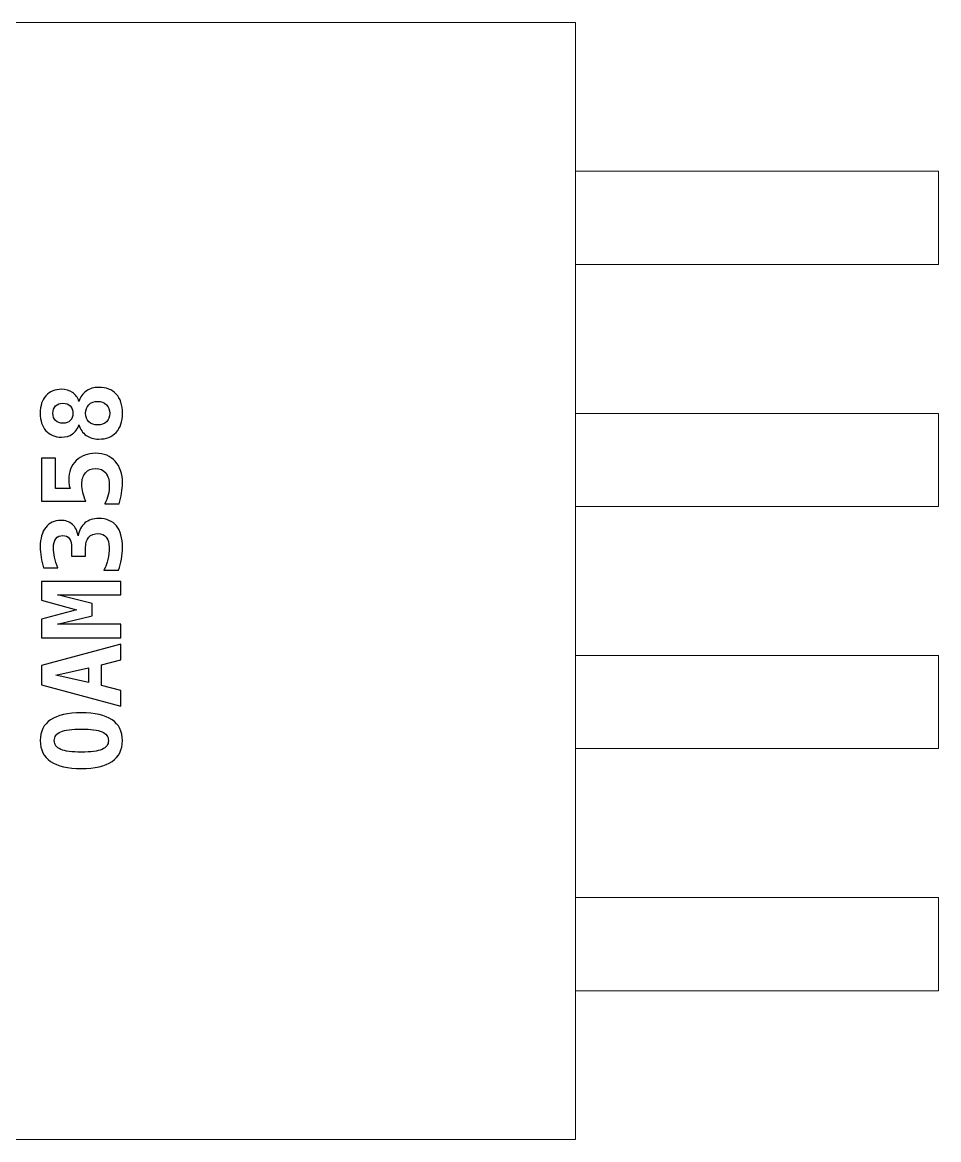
# Model space of a CAD drawing. Header units: centimetres. Extents: x -10.748 to -10.252, y -15 to -14.7.
# Drawn here: x -10.4985 to -10.2524, y -15 to -14.7 of the extents above; entities that cross this region are included whole.
import ezdxf

# ---------------------------------------------------------------- set-up
doc = ezdxf.new("R2010")
doc.units = ezdxf.units.CM
doc.header["$MEASUREMENT"] = 0
doc.layers.add('Layer 1', color=7, linetype='Continuous')

msp = doc.modelspace()

# ---------------------------------------------------------------- linework, layer by layer
at = {"layer": 'Layer 1', "color": 250, "lineweight": 9}
msp.add_open_spline([(-10.65, -15), (-10.65, -15), (-10.65, -14.7), (-10.65, -14.7), (-10.65, -14.7), (-10.65, -14.7), (-10.35, -14.7), (-10.35, -14.7), (-10.35, -14.7), (-10.35, -14.7), (-10.35, -15), (-10.35, -15), (-10.35, -15), (-10.35, -15), (-10.65, -15), (-10.65, -15)], degree=3, knots=[0, 0, 0, 0, 0.25, 0.25, 0.25, 0.25, 0.5, 0.5, 0.5, 0.5, 0.75, 0.75, 0.75, 0.75, 1, 1, 1, 1], dxfattribs=at)
at = {"layer": 'Layer 1', "color": 7, "lineweight": 9}
for points in [[(-10.34995, -14.765), (-10.34995, -14.765), (-10.34995, -14.74), (-10.34995, -14.74), (-10.34995, -14.74), (-10.34995, -14.74), (-10.25245, -14.74), (-10.25245, -14.74), (-10.25245, -14.74), (-10.25245, -14.74), (-10.25245, -14.765), (-10.25245, -14.765), (-10.25245, -14.765), (-10.25245, -14.765), (-10.34995, -14.765), (-10.34995, -14.765)], [(-10.34995, -14.83), (-10.34995, -14.83), (-10.34995, -14.805), (-10.34995, -14.805), (-10.34995, -14.805), (-10.34995, -14.805), (-10.25245, -14.805), (-10.25245, -14.805), (-10.25245, -14.805), (-10.25245, -14.805), (-10.25245, -14.83), (-10.25245, -14.83), (-10.25245, -14.83), (-10.25245, -14.83), (-10.34995, -14.83), (-10.34995, -14.83)], [(-10.34995, -14.895), (-10.34995, -14.895), (-10.34995, -14.87), (-10.34995, -14.87), (-10.34995, -14.87), (-10.34995, -14.87), (-10.25245, -14.87), (-10.25245, -14.87), (-10.25245, -14.87), (-10.25245, -14.87), (-10.25245, -14.895), (-10.25245, -14.895), (-10.25245, -14.895), (-10.25245, -14.895), (-10.34995, -14.895), (-10.34995, -14.895)], [(-10.34995, -14.96), (-10.34995, -14.96), (-10.34995, -14.935), (-10.34995, -14.935), (-10.34995, -14.935), (-10.34995, -14.935), (-10.25245, -14.935), (-10.25245, -14.935), (-10.25245, -14.935), (-10.25245, -14.935), (-10.25245, -14.96), (-10.25245, -14.96), (-10.25245, -14.96), (-10.25245, -14.96), (-10.34995, -14.96), (-10.34995, -14.96)]]:
    msp.add_open_spline(points, degree=3, knots=[0, 0, 0, 0, 0.25, 0.25, 0.25, 0.25, 0.5, 0.5, 0.5, 0.5, 0.75, 0.75, 0.75, 0.75, 1, 1, 1, 1], dxfattribs=at)
at = {"layer": 'Layer 1', "color": 250}
for points, knots in [([(-10.48332, -14.80808), (-10.48369, -14.80916), (-10.48427, -14.80997), (-10.48507, -14.81053), (-10.48507, -14.81053), (-10.48586, -14.81109), (-10.48683, -14.81137), (-10.48798, -14.81137), (-10.48798, -14.81137), (-10.48975, -14.81137), (-10.49115, -14.8108), (-10.49217, -14.80965), (-10.49217, -14.80965), (-10.4932, -14.8085), (-10.49371, -14.80694), (-10.49371, -14.80496), (-10.49371, -14.80496), (-10.49371, -14.80297), (-10.4932, -14.8014), (-10.49217, -14.80025), (-10.49217, -14.80025), (-10.49115, -14.7991), (-10.48975, -14.79853), (-10.48798, -14.79853), (-10.48798, -14.79853), (-10.48684, -14.79853), (-10.48588, -14.7988), (-10.48508, -14.79935), (-10.48508, -14.79935), (-10.48429, -14.7999), (-10.4837, -14.80071), (-10.48332, -14.80176), (-10.48332, -14.80176), (-10.48296, -14.80059), (-10.48231, -14.79967), (-10.48138, -14.799), (-10.48138, -14.799), (-10.48045, -14.79833), (-10.47933, -14.798), (-10.47803, -14.798), (-10.47803, -14.798), (-10.47599, -14.798), (-10.47441, -14.7986), (-10.4733, -14.79981), (-10.4733, -14.79981), (-10.47218, -14.80102), (-10.47163, -14.80274), (-10.47163, -14.80496), (-10.47163, -14.80496), (-10.47163, -14.80717), (-10.47218, -14.80888), (-10.4733, -14.81009), (-10.4733, -14.81009), (-10.47441, -14.8113), (-10.47599, -14.8119), (-10.47803, -14.8119), (-10.47803, -14.8119), (-10.47934, -14.8119), (-10.48046, -14.81156), (-10.48139, -14.81089), (-10.48139, -14.81089), (-10.48233, -14.81021), (-10.48297, -14.80928), (-10.48332, -14.80808)], [0, 0, 0, 0, 0.0625, 0.0625, 0.0625, 0.0625, 0.125, 0.125, 0.125, 0.125, 0.1875, 0.1875, 0.1875, 0.1875, 0.25, 0.25, 0.25, 0.25, 0.3125, 0.3125, 0.3125, 0.3125, 0.375, 0.375, 0.375, 0.375, 0.4375, 0.4375, 0.4375, 0.4375, 0.5, 0.5, 0.5, 0.5, 0.5625, 0.5625, 0.5625, 0.5625, 0.625, 0.625, 0.625, 0.625, 0.6875, 0.6875, 0.6875, 0.6875, 0.75, 0.75, 0.75, 0.75, 0.8125, 0.8125, 0.8125, 0.8125, 0.875, 0.875, 0.875, 0.875, 0.9375, 0.9375, 0.9375, 0.9375, 1, 1, 1, 1]), ([(-10.48332, -14.80808), (-10.48369, -14.80916), (-10.48427, -14.80997), (-10.48507, -14.81053), (-10.48507, -14.81053), (-10.48586, -14.81109), (-10.48683, -14.81137), (-10.48798, -14.81137), (-10.48798, -14.81137), (-10.48975, -14.81137), (-10.49115, -14.8108), (-10.49217, -14.80965), (-10.49217, -14.80965), (-10.4932, -14.8085), (-10.49371, -14.80694), (-10.49371, -14.80496), (-10.49371, -14.80496), (-10.49371, -14.80297), (-10.4932, -14.8014), (-10.49217, -14.80025), (-10.49217, -14.80025), (-10.49115, -14.7991), (-10.48975, -14.79853), (-10.48798, -14.79853), (-10.48798, -14.79853), (-10.48684, -14.79853), (-10.48588, -14.7988), (-10.48508, -14.79935), (-10.48508, -14.79935), (-10.48429, -14.7999), (-10.4837, -14.80071), (-10.48332, -14.80176), (-10.48332, -14.80176), (-10.48296, -14.80059), (-10.48231, -14.79967), (-10.48138, -14.799), (-10.48138, -14.799), (-10.48045, -14.79833), (-10.47933, -14.798), (-10.47803, -14.798), (-10.47803, -14.798), (-10.47599, -14.798), (-10.47441, -14.7986), (-10.4733, -14.79981), (-10.4733, -14.79981), (-10.47218, -14.80102), (-10.47163, -14.80274), (-10.47163, -14.80496), (-10.47163, -14.80496), (-10.47163, -14.80717), (-10.47218, -14.80888), (-10.4733, -14.81009), (-10.4733, -14.81009), (-10.47441, -14.8113), (-10.47599, -14.8119), (-10.47803, -14.8119), (-10.47803, -14.8119), (-10.47934, -14.8119), (-10.48046, -14.81156), (-10.48139, -14.81089), (-10.48139, -14.81089), (-10.48233, -14.81021), (-10.48297, -14.80928), (-10.48332, -14.80808)], [0, 0, 0, 0, 0.0625, 0.0625, 0.0625, 0.0625, 0.125, 0.125, 0.125, 0.125, 0.1875, 0.1875, 0.1875, 0.1875, 0.25, 0.25, 0.25, 0.25, 0.3125, 0.3125, 0.3125, 0.3125, 0.375, 0.375, 0.375, 0.375, 0.4375, 0.4375, 0.4375, 0.4375, 0.5, 0.5, 0.5, 0.5, 0.5625, 0.5625, 0.5625, 0.5625, 0.625, 0.625, 0.625, 0.625, 0.6875, 0.6875, 0.6875, 0.6875, 0.75, 0.75, 0.75, 0.75, 0.8125, 0.8125, 0.8125, 0.8125, 0.875, 0.875, 0.875, 0.875, 0.9375, 0.9375, 0.9375, 0.9375, 1, 1, 1, 1]), ([(-10.48154, -14.80496), (-10.48154, -14.8059), (-10.48124, -14.80666), (-10.48065, -14.80724), (-10.48065, -14.80724), (-10.48006, -14.80782), (-10.47927, -14.80811), (-10.47828, -14.80811), (-10.47828, -14.80811), (-10.47731, -14.80811), (-10.47652, -14.80782), (-10.47592, -14.80724), (-10.47592, -14.80724), (-10.47532, -14.80666), (-10.47502, -14.8059), (-10.47502, -14.80496), (-10.47502, -14.80496), (-10.47502, -14.80402), (-10.47532, -14.80325), (-10.47593, -14.80267), (-10.47593, -14.80267), (-10.47654, -14.80208), (-10.47733, -14.80179), (-10.47828, -14.80179), (-10.47828, -14.80179), (-10.47927, -14.80179), (-10.48006, -14.80208), (-10.48065, -14.80266), (-10.48065, -14.80266), (-10.48124, -14.80324), (-10.48154, -14.80401), (-10.48154, -14.80496)], [0, 0, 0, 0, 0.125, 0.125, 0.125, 0.125, 0.25, 0.25, 0.25, 0.25, 0.375, 0.375, 0.375, 0.375, 0.5, 0.5, 0.5, 0.5, 0.625, 0.625, 0.625, 0.625, 0.75, 0.75, 0.75, 0.75, 0.875, 0.875, 0.875, 0.875, 1, 1, 1, 1]), ([(-10.48154, -14.80496), (-10.48154, -14.8059), (-10.48124, -14.80666), (-10.48065, -14.80724), (-10.48065, -14.80724), (-10.48006, -14.80782), (-10.47927, -14.80811), (-10.47828, -14.80811), (-10.47828, -14.80811), (-10.47731, -14.80811), (-10.47652, -14.80782), (-10.47592, -14.80724), (-10.47592, -14.80724), (-10.47532, -14.80666), (-10.47502, -14.8059), (-10.47502, -14.80496), (-10.47502, -14.80496), (-10.47502, -14.80402), (-10.47532, -14.80325), (-10.47593, -14.80267), (-10.47593, -14.80267), (-10.47654, -14.80208), (-10.47733, -14.80179), (-10.47828, -14.80179), (-10.47828, -14.80179), (-10.47927, -14.80179), (-10.48006, -14.80208), (-10.48065, -14.80266), (-10.48065, -14.80266), (-10.48124, -14.80324), (-10.48154, -14.80401), (-10.48154, -14.80496)], [0, 0, 0, 0, 0.125, 0.125, 0.125, 0.125, 0.25, 0.25, 0.25, 0.25, 0.375, 0.375, 0.375, 0.375, 0.5, 0.5, 0.5, 0.5, 0.625, 0.625, 0.625, 0.625, 0.75, 0.75, 0.75, 0.75, 0.875, 0.875, 0.875, 0.875, 1, 1, 1, 1]), ([(-10.48764, -14.80764), (-10.48681, -14.80764), (-10.48614, -14.8074), (-10.48565, -14.80692), (-10.48565, -14.80692), (-10.48516, -14.80644), (-10.48492, -14.80578), (-10.48492, -14.80496), (-10.48492, -14.80496), (-10.48492, -14.80412), (-10.48516, -14.80346), (-10.48565, -14.80298), (-10.48565, -14.80298), (-10.48614, -14.8025), (-10.48681, -14.80226), (-10.48764, -14.80226), (-10.48764, -14.80226), (-10.48846, -14.80226), (-10.48912, -14.8025), (-10.4896, -14.80298), (-10.4896, -14.80298), (-10.49008, -14.80346), (-10.49032, -14.80412), (-10.49032, -14.80496), (-10.49032, -14.80496), (-10.49032, -14.80577), (-10.49008, -14.80643), (-10.48959, -14.80691), (-10.48959, -14.80691), (-10.48911, -14.80739), (-10.48846, -14.80764), (-10.48764, -14.80764)], [0, 0, 0, 0, 0.125, 0.125, 0.125, 0.125, 0.25, 0.25, 0.25, 0.25, 0.375, 0.375, 0.375, 0.375, 0.5, 0.5, 0.5, 0.5, 0.625, 0.625, 0.625, 0.625, 0.75, 0.75, 0.75, 0.75, 0.875, 0.875, 0.875, 0.875, 1, 1, 1, 1]), ([(-10.48764, -14.80764), (-10.48681, -14.80764), (-10.48614, -14.8074), (-10.48565, -14.80692), (-10.48565, -14.80692), (-10.48516, -14.80644), (-10.48492, -14.80578), (-10.48492, -14.80496), (-10.48492, -14.80496), (-10.48492, -14.80412), (-10.48516, -14.80346), (-10.48565, -14.80298), (-10.48565, -14.80298), (-10.48614, -14.8025), (-10.48681, -14.80226), (-10.48764, -14.80226), (-10.48764, -14.80226), (-10.48846, -14.80226), (-10.48912, -14.8025), (-10.4896, -14.80298), (-10.4896, -14.80298), (-10.49008, -14.80346), (-10.49032, -14.80412), (-10.49032, -14.80496), (-10.49032, -14.80496), (-10.49032, -14.80577), (-10.49008, -14.80643), (-10.48959, -14.80691), (-10.48959, -14.80691), (-10.48911, -14.80739), (-10.48846, -14.80764), (-10.48764, -14.80764)], [0, 0, 0, 0, 0.125, 0.125, 0.125, 0.125, 0.25, 0.25, 0.25, 0.25, 0.375, 0.375, 0.375, 0.375, 0.5, 0.5, 0.5, 0.5, 0.625, 0.625, 0.625, 0.625, 0.75, 0.75, 0.75, 0.75, 0.875, 0.875, 0.875, 0.875, 1, 1, 1, 1]), ([(-10.49333, -14.82857), (-10.49333, -14.82857), (-10.49333, -14.81701), (-10.49333, -14.81701), (-10.49333, -14.81701), (-10.49333, -14.81701), (-10.48962, -14.81701), (-10.48962, -14.81701), (-10.48962, -14.81701), (-10.48962, -14.81701), (-10.48962, -14.82516), (-10.48962, -14.82516), (-10.48962, -14.82516), (-10.48962, -14.82516), (-10.48567, -14.82516), (-10.48567, -14.82516), (-10.48567, -14.82516), (-10.4858, -14.82482), (-10.4859, -14.82445), (-10.48596, -14.82406), (-10.48596, -14.82406), (-10.48603, -14.82367), (-10.48606, -14.82326), (-10.48606, -14.82282), (-10.48606, -14.82282), (-10.48606, -14.82072), (-10.48539, -14.819), (-10.48406, -14.81769), (-10.48406, -14.81769), (-10.48273, -14.81638), (-10.481, -14.81572), (-10.47887, -14.81572), (-10.47887, -14.81572), (-10.47663, -14.81572), (-10.47487, -14.81643), (-10.47357, -14.81785), (-10.47357, -14.81785), (-10.47227, -14.81928), (-10.47163, -14.82121), (-10.47163, -14.82366), (-10.47163, -14.82366), (-10.47163, -14.82457), (-10.4717, -14.8255), (-10.47186, -14.82643), (-10.47186, -14.82643), (-10.47201, -14.82736), (-10.47223, -14.82831), (-10.47254, -14.82928), (-10.47254, -14.82928), (-10.47254, -14.82928), (-10.47633, -14.82928), (-10.47633, -14.82928), (-10.47633, -14.82928), (-10.47594, -14.82849), (-10.47565, -14.82768), (-10.47546, -14.82685), (-10.47546, -14.82685), (-10.47526, -14.82602), (-10.47516, -14.82518), (-10.47516, -14.82435), (-10.47516, -14.82435), (-10.47516, -14.82287), (-10.47548, -14.82174), (-10.47611, -14.82097), (-10.47611, -14.82097), (-10.47675, -14.8202), (-10.47766, -14.81982), (-10.47887, -14.81982), (-10.47887, -14.81982), (-10.47998, -14.81982), (-10.48087, -14.8202), (-10.48154, -14.82096), (-10.48154, -14.82096), (-10.48221, -14.82173), (-10.48255, -14.82275), (-10.48255, -14.82402), (-10.48255, -14.82402), (-10.48255, -14.82477), (-10.48245, -14.82552), (-10.48227, -14.82628), (-10.48227, -14.82628), (-10.48208, -14.82704), (-10.4818, -14.8278), (-10.48143, -14.82857), (-10.48143, -14.82857), (-10.48143, -14.82857), (-10.49333, -14.82857), (-10.49333, -14.82857)], [0, 0, 0, 0, 0.045455, 0.045455, 0.045455, 0.045455, 0.090909, 0.090909, 0.090909, 0.090909, 0.136364, 0.136364, 0.136364, 0.136364, 0.181818, 0.181818, 0.181818, 0.181818, 0.227273, 0.227273, 0.227273, 0.227273, 0.272727, 0.272727, 0.272727, 0.272727, 0.318182, 0.318182, 0.318182, 0.318182, 0.363636, 0.363636, 0.363636, 0.363636, 0.409091, 0.409091, 0.409091, 0.409091, 0.454545, 0.454545, 0.454545, 0.454545, 0.5, 0.5, 0.5, 0.5, 0.545455, 0.545455, 0.545455, 0.545455, 0.590909, 0.590909, 0.590909, 0.590909, 0.636364, 0.636364, 0.636364, 0.636364, 0.681818, 0.681818, 0.681818, 0.681818, 0.727273, 0.727273, 0.727273, 0.727273, 0.772727, 0.772727, 0.772727, 0.772727, 0.818182, 0.818182, 0.818182, 0.818182, 0.863636, 0.863636, 0.863636, 0.863636, 0.909091, 0.909091, 0.909091, 0.909091, 0.954545, 0.954545, 0.954545, 0.954545, 1, 1, 1, 1]), ([(-10.49333, -14.82857), (-10.49333, -14.82857), (-10.49333, -14.81701), (-10.49333, -14.81701), (-10.49333, -14.81701), (-10.49333, -14.81701), (-10.48962, -14.81701), (-10.48962, -14.81701), (-10.48962, -14.81701), (-10.48962, -14.81701), (-10.48962, -14.82516), (-10.48962, -14.82516), (-10.48962, -14.82516), (-10.48962, -14.82516), (-10.48567, -14.82516), (-10.48567, -14.82516), (-10.48567, -14.82516), (-10.4858, -14.82482), (-10.4859, -14.82445), (-10.48596, -14.82406), (-10.48596, -14.82406), (-10.48603, -14.82367), (-10.48606, -14.82326), (-10.48606, -14.82282), (-10.48606, -14.82282), (-10.48606, -14.82072), (-10.48539, -14.819), (-10.48406, -14.81769), (-10.48406, -14.81769), (-10.48273, -14.81638), (-10.481, -14.81572), (-10.47887, -14.81572), (-10.47887, -14.81572), (-10.47663, -14.81572), (-10.47487, -14.81643), (-10.47357, -14.81785), (-10.47357, -14.81785), (-10.47227, -14.81928), (-10.47163, -14.82121), (-10.47163, -14.82366), (-10.47163, -14.82366), (-10.47163, -14.82457), (-10.4717, -14.8255), (-10.47186, -14.82643), (-10.47186, -14.82643), (-10.47201, -14.82736), (-10.47223, -14.82831), (-10.47254, -14.82928), (-10.47254, -14.82928), (-10.47254, -14.82928), (-10.47633, -14.82928), (-10.47633, -14.82928), (-10.47633, -14.82928), (-10.47594, -14.82849), (-10.47565, -14.82768), (-10.47546, -14.82685), (-10.47546, -14.82685), (-10.47526, -14.82602), (-10.47516, -14.82518), (-10.47516, -14.82435), (-10.47516, -14.82435), (-10.47516, -14.82287), (-10.47548, -14.82174), (-10.47611, -14.82097), (-10.47611, -14.82097), (-10.47675, -14.8202), (-10.47766, -14.81982), (-10.47887, -14.81982), (-10.47887, -14.81982), (-10.47998, -14.81982), (-10.48087, -14.8202), (-10.48154, -14.82096), (-10.48154, -14.82096), (-10.48221, -14.82173), (-10.48255, -14.82275), (-10.48255, -14.82402), (-10.48255, -14.82402), (-10.48255, -14.82477), (-10.48245, -14.82552), (-10.48227, -14.82628), (-10.48227, -14.82628), (-10.48208, -14.82704), (-10.4818, -14.8278), (-10.48143, -14.82857), (-10.48143, -14.82857), (-10.48143, -14.82857), (-10.49333, -14.82857), (-10.49333, -14.82857)], [0, 0, 0, 0, 0.045455, 0.045455, 0.045455, 0.045455, 0.090909, 0.090909, 0.090909, 0.090909, 0.136364, 0.136364, 0.136364, 0.136364, 0.181818, 0.181818, 0.181818, 0.181818, 0.227273, 0.227273, 0.227273, 0.227273, 0.272727, 0.272727, 0.272727, 0.272727, 0.318182, 0.318182, 0.318182, 0.318182, 0.363636, 0.363636, 0.363636, 0.363636, 0.409091, 0.409091, 0.409091, 0.409091, 0.454545, 0.454545, 0.454545, 0.454545, 0.5, 0.5, 0.5, 0.5, 0.545455, 0.545455, 0.545455, 0.545455, 0.590909, 0.590909, 0.590909, 0.590909, 0.636364, 0.636364, 0.636364, 0.636364, 0.681818, 0.681818, 0.681818, 0.681818, 0.727273, 0.727273, 0.727273, 0.727273, 0.772727, 0.772727, 0.772727, 0.772727, 0.818182, 0.818182, 0.818182, 0.818182, 0.863636, 0.863636, 0.863636, 0.863636, 0.909091, 0.909091, 0.909091, 0.909091, 0.954545, 0.954545, 0.954545, 0.954545, 1, 1, 1, 1]), ([(-10.48156, -14.84107), (-10.48156, -14.84107), (-10.48156, -14.84333), (-10.48156, -14.84333), (-10.48156, -14.84333), (-10.48156, -14.84333), (-10.48527, -14.84333), (-10.48527, -14.84333), (-10.48527, -14.84333), (-10.48527, -14.84333), (-10.48527, -14.84107), (-10.48527, -14.84107), (-10.48527, -14.84107), (-10.48527, -14.84003), (-10.48548, -14.83922), (-10.48589, -14.83865), (-10.48589, -14.83865), (-10.4863, -14.83807), (-10.48689, -14.83778), (-10.48764, -14.83778), (-10.48764, -14.83778), (-10.48843, -14.83778), (-10.48904, -14.83807), (-10.48949, -14.83865), (-10.48949, -14.83865), (-10.48993, -14.83922), (-10.49015, -14.84003), (-10.49015, -14.84107), (-10.49015, -14.84107), (-10.49015, -14.84187), (-10.49005, -14.84273), (-10.48985, -14.84364), (-10.48985, -14.84364), (-10.48965, -14.84455), (-10.48936, -14.8455), (-10.48898, -14.84648), (-10.48898, -14.84648), (-10.48898, -14.84648), (-10.4928, -14.84648), (-10.4928, -14.84648), (-10.4928, -14.84648), (-10.49309, -14.8455), (-10.49332, -14.84453), (-10.49348, -14.84359), (-10.49348, -14.84359), (-10.49363, -14.84263), (-10.49371, -14.84172), (-10.49371, -14.84085), (-10.49371, -14.84085), (-10.49371, -14.8386), (-10.49322, -14.83686), (-10.49224, -14.8356), (-10.49224, -14.8356), (-10.49126, -14.83435), (-10.48992, -14.83372), (-10.48819, -14.83372), (-10.48819, -14.83372), (-10.48693, -14.83372), (-10.4859, -14.83408), (-10.48509, -14.83481), (-10.48509, -14.83481), (-10.48429, -14.83553), (-10.48376, -14.83656), (-10.48352, -14.8379), (-10.48352, -14.8379), (-10.48325, -14.83638), (-10.48264, -14.83521), (-10.4817, -14.83442), (-10.4817, -14.83442), (-10.48076, -14.83362), (-10.47951, -14.83322), (-10.47797, -14.83322), (-10.47797, -14.83322), (-10.47591, -14.83322), (-10.47434, -14.83388), (-10.47325, -14.8352), (-10.47325, -14.8352), (-10.47217, -14.83652), (-10.47163, -14.83844), (-10.47163, -14.84096), (-10.47163, -14.84096), (-10.47163, -14.84203), (-10.47172, -14.84309), (-10.4719, -14.84413), (-10.4719, -14.84413), (-10.47208, -14.84517), (-10.47234, -14.84617), (-10.47268, -14.84712), (-10.47268, -14.84712), (-10.47268, -14.84712), (-10.47659, -14.84712), (-10.47659, -14.84712), (-10.47659, -14.84712), (-10.47614, -14.84622), (-10.4758, -14.84526), (-10.47557, -14.84422), (-10.47557, -14.84422), (-10.47533, -14.84319), (-10.47522, -14.8421), (-10.47522, -14.84096), (-10.47522, -14.84096), (-10.47522, -14.83982), (-10.47548, -14.83892), (-10.47601, -14.83825), (-10.47601, -14.83825), (-10.47654, -14.83759), (-10.47725, -14.83725), (-10.47814, -14.83725), (-10.47814, -14.83725), (-10.47923, -14.83725), (-10.48008, -14.83759), (-10.48067, -14.83825), (-10.48067, -14.83825), (-10.48127, -14.83892), (-10.48156, -14.83986), (-10.48156, -14.84107)], [0, 0, 0, 0, 0.034483, 0.034483, 0.034483, 0.034483, 0.068966, 0.068966, 0.068966, 0.068966, 0.103448, 0.103448, 0.103448, 0.103448, 0.137931, 0.137931, 0.137931, 0.137931, 0.172414, 0.172414, 0.172414, 0.172414, 0.206897, 0.206897, 0.206897, 0.206897, 0.241379, 0.241379, 0.241379, 0.241379, 0.275862, 0.275862, 0.275862, 0.275862, 0.310345, 0.310345, 0.310345, 0.310345, 0.344828, 0.344828, 0.344828, 0.344828, 0.37931, 0.37931, 0.37931, 0.37931, 0.413793, 0.413793, 0.413793, 0.413793, 0.448276, 0.448276, 0.448276, 0.448276, 0.482759, 0.482759, 0.482759, 0.482759, 0.517241, 0.517241, 0.517241, 0.517241, 0.551724, 0.551724, 0.551724, 0.551724, 0.586207, 0.586207, 0.586207, 0.586207, 0.62069, 0.62069, 0.62069, 0.62069, 0.655172, 0.655172, 0.655172, 0.655172, 0.689655, 0.689655, 0.689655, 0.689655, 0.724138, 0.724138, 0.724138, 0.724138, 0.758621, 0.758621, 0.758621, 0.758621, 0.793103, 0.793103, 0.793103, 0.793103, 0.827586, 0.827586, 0.827586, 0.827586, 0.862069, 0.862069, 0.862069, 0.862069, 0.896552, 0.896552, 0.896552, 0.896552, 0.931034, 0.931034, 0.931034, 0.931034, 0.965517, 0.965517, 0.965517, 0.965517, 1, 1, 1, 1]), ([(-10.48156, -14.84107), (-10.48156, -14.84107), (-10.48156, -14.84333), (-10.48156, -14.84333), (-10.48156, -14.84333), (-10.48156, -14.84333), (-10.48527, -14.84333), (-10.48527, -14.84333), (-10.48527, -14.84333), (-10.48527, -14.84333), (-10.48527, -14.84107), (-10.48527, -14.84107), (-10.48527, -14.84107), (-10.48527, -14.84003), (-10.48548, -14.83922), (-10.48589, -14.83865), (-10.48589, -14.83865), (-10.4863, -14.83807), (-10.48689, -14.83778), (-10.48764, -14.83778), (-10.48764, -14.83778), (-10.48843, -14.83778), (-10.48904, -14.83807), (-10.48949, -14.83865), (-10.48949, -14.83865), (-10.48993, -14.83922), (-10.49015, -14.84003), (-10.49015, -14.84107), (-10.49015, -14.84107), (-10.49015, -14.84187), (-10.49005, -14.84273), (-10.48985, -14.84364), (-10.48985, -14.84364), (-10.48965, -14.84455), (-10.48936, -14.8455), (-10.48898, -14.84648), (-10.48898, -14.84648), (-10.48898, -14.84648), (-10.4928, -14.84648), (-10.4928, -14.84648), (-10.4928, -14.84648), (-10.49309, -14.8455), (-10.49332, -14.84453), (-10.49348, -14.84359), (-10.49348, -14.84359), (-10.49363, -14.84263), (-10.49371, -14.84172), (-10.49371, -14.84085), (-10.49371, -14.84085), (-10.49371, -14.8386), (-10.49322, -14.83686), (-10.49224, -14.8356), (-10.49224, -14.8356), (-10.49126, -14.83435), (-10.48992, -14.83372), (-10.48819, -14.83372), (-10.48819, -14.83372), (-10.48693, -14.83372), (-10.4859, -14.83408), (-10.48509, -14.83481), (-10.48509, -14.83481), (-10.48429, -14.83553), (-10.48376, -14.83656), (-10.48352, -14.8379), (-10.48352, -14.8379), (-10.48325, -14.83638), (-10.48264, -14.83521), (-10.4817, -14.83442), (-10.4817, -14.83442), (-10.48076, -14.83362), (-10.47951, -14.83322), (-10.47797, -14.83322), (-10.47797, -14.83322), (-10.47591, -14.83322), (-10.47434, -14.83388), (-10.47325, -14.8352), (-10.47325, -14.8352), (-10.47217, -14.83652), (-10.47163, -14.83844), (-10.47163, -14.84096), (-10.47163, -14.84096), (-10.47163, -14.84203), (-10.47172, -14.84309), (-10.4719, -14.84413), (-10.4719, -14.84413), (-10.47208, -14.84517), (-10.47234, -14.84617), (-10.47268, -14.84712), (-10.47268, -14.84712), (-10.47268, -14.84712), (-10.47659, -14.84712), (-10.47659, -14.84712), (-10.47659, -14.84712), (-10.47614, -14.84622), (-10.4758, -14.84526), (-10.47557, -14.84422), (-10.47557, -14.84422), (-10.47533, -14.84319), (-10.47522, -14.8421), (-10.47522, -14.84096), (-10.47522, -14.84096), (-10.47522, -14.83982), (-10.47548, -14.83892), (-10.47601, -14.83825), (-10.47601, -14.83825), (-10.47654, -14.83759), (-10.47725, -14.83725), (-10.47814, -14.83725), (-10.47814, -14.83725), (-10.47923, -14.83725), (-10.48008, -14.83759), (-10.48067, -14.83825), (-10.48067, -14.83825), (-10.48127, -14.83892), (-10.48156, -14.83986), (-10.48156, -14.84107)], [0, 0, 0, 0, 0.034483, 0.034483, 0.034483, 0.034483, 0.068966, 0.068966, 0.068966, 0.068966, 0.103448, 0.103448, 0.103448, 0.103448, 0.137931, 0.137931, 0.137931, 0.137931, 0.172414, 0.172414, 0.172414, 0.172414, 0.206897, 0.206897, 0.206897, 0.206897, 0.241379, 0.241379, 0.241379, 0.241379, 0.275862, 0.275862, 0.275862, 0.275862, 0.310345, 0.310345, 0.310345, 0.310345, 0.344828, 0.344828, 0.344828, 0.344828, 0.37931, 0.37931, 0.37931, 0.37931, 0.413793, 0.413793, 0.413793, 0.413793, 0.448276, 0.448276, 0.448276, 0.448276, 0.482759, 0.482759, 0.482759, 0.482759, 0.517241, 0.517241, 0.517241, 0.517241, 0.551724, 0.551724, 0.551724, 0.551724, 0.586207, 0.586207, 0.586207, 0.586207, 0.62069, 0.62069, 0.62069, 0.62069, 0.655172, 0.655172, 0.655172, 0.655172, 0.689655, 0.689655, 0.689655, 0.689655, 0.724138, 0.724138, 0.724138, 0.724138, 0.758621, 0.758621, 0.758621, 0.758621, 0.793103, 0.793103, 0.793103, 0.793103, 0.827586, 0.827586, 0.827586, 0.827586, 0.862069, 0.862069, 0.862069, 0.862069, 0.896552, 0.896552, 0.896552, 0.896552, 0.931034, 0.931034, 0.931034, 0.931034, 0.965517, 0.965517, 0.965517, 0.965517, 1, 1, 1, 1]), ([(-10.49333, -14.86525), (-10.49333, -14.86525), (-10.49333, -14.86024), (-10.49333, -14.86024), (-10.49333, -14.86024), (-10.49333, -14.86024), (-10.48399, -14.8577), (-10.48399, -14.8577), (-10.48399, -14.8577), (-10.48399, -14.8577), (-10.49333, -14.85517), (-10.49333, -14.85517), (-10.49333, -14.85517), (-10.49333, -14.85517), (-10.49333, -14.85013), (-10.49333, -14.85013), (-10.49333, -14.85013), (-10.49333, -14.85013), (-10.47204, -14.85013), (-10.47204, -14.85013), (-10.47204, -14.85013), (-10.47204, -14.85013), (-10.47204, -14.85375), (-10.47204, -14.85375), (-10.47204, -14.85375), (-10.47204, -14.85375), (-10.48909, -14.85375), (-10.48909, -14.85375), (-10.48909, -14.85375), (-10.48909, -14.85375), (-10.47978, -14.856), (-10.47978, -14.856), (-10.47978, -14.856), (-10.47978, -14.856), (-10.47978, -14.85935), (-10.47978, -14.85935), (-10.47978, -14.85935), (-10.47978, -14.85935), (-10.48909, -14.86163), (-10.48909, -14.86163), (-10.48909, -14.86163), (-10.48909, -14.86163), (-10.47204, -14.86163), (-10.47204, -14.86163), (-10.47204, -14.86163), (-10.47204, -14.86163), (-10.47204, -14.86525), (-10.47204, -14.86525), (-10.47204, -14.86525), (-10.47204, -14.86525), (-10.49333, -14.86525), (-10.49333, -14.86525)], [0, 0, 0, 0, 0.076923, 0.076923, 0.076923, 0.076923, 0.153846, 0.153846, 0.153846, 0.153846, 0.230769, 0.230769, 0.230769, 0.230769, 0.307692, 0.307692, 0.307692, 0.307692, 0.384615, 0.384615, 0.384615, 0.384615, 0.461538, 0.461538, 0.461538, 0.461538, 0.538462, 0.538462, 0.538462, 0.538462, 0.615385, 0.615385, 0.615385, 0.615385, 0.692308, 0.692308, 0.692308, 0.692308, 0.769231, 0.769231, 0.769231, 0.769231, 0.846154, 0.846154, 0.846154, 0.846154, 0.923077, 0.923077, 0.923077, 0.923077, 1, 1, 1, 1]), ([(-10.49333, -14.86525), (-10.49333, -14.86525), (-10.49333, -14.86024), (-10.49333, -14.86024), (-10.49333, -14.86024), (-10.49333, -14.86024), (-10.48399, -14.8577), (-10.48399, -14.8577), (-10.48399, -14.8577), (-10.48399, -14.8577), (-10.49333, -14.85517), (-10.49333, -14.85517), (-10.49333, -14.85517), (-10.49333, -14.85517), (-10.49333, -14.85013), (-10.49333, -14.85013), (-10.49333, -14.85013), (-10.49333, -14.85013), (-10.47204, -14.85013), (-10.47204, -14.85013), (-10.47204, -14.85013), (-10.47204, -14.85013), (-10.47204, -14.85375), (-10.47204, -14.85375), (-10.47204, -14.85375), (-10.47204, -14.85375), (-10.48909, -14.85375), (-10.48909, -14.85375), (-10.48909, -14.85375), (-10.48909, -14.85375), (-10.47978, -14.856), (-10.47978, -14.856), (-10.47978, -14.856), (-10.47978, -14.856), (-10.47978, -14.85935), (-10.47978, -14.85935), (-10.47978, -14.85935), (-10.47978, -14.85935), (-10.48909, -14.86163), (-10.48909, -14.86163), (-10.48909, -14.86163), (-10.48909, -14.86163), (-10.47204, -14.86163), (-10.47204, -14.86163), (-10.47204, -14.86163), (-10.47204, -14.86163), (-10.47204, -14.86525), (-10.47204, -14.86525), (-10.47204, -14.86525), (-10.47204, -14.86525), (-10.49333, -14.86525), (-10.49333, -14.86525)], [0, 0, 0, 0, 0.076923, 0.076923, 0.076923, 0.076923, 0.153846, 0.153846, 0.153846, 0.153846, 0.230769, 0.230769, 0.230769, 0.230769, 0.307692, 0.307692, 0.307692, 0.307692, 0.384615, 0.384615, 0.384615, 0.384615, 0.461538, 0.461538, 0.461538, 0.461538, 0.538462, 0.538462, 0.538462, 0.538462, 0.615385, 0.615385, 0.615385, 0.615385, 0.692308, 0.692308, 0.692308, 0.692308, 0.769231, 0.769231, 0.769231, 0.769231, 0.846154, 0.846154, 0.846154, 0.846154, 0.923077, 0.923077, 0.923077, 0.923077, 1, 1, 1, 1]), ([(-10.49333, -14.87784), (-10.49333, -14.87784), (-10.49333, -14.8727), (-10.49333, -14.8727), (-10.49333, -14.8727), (-10.49333, -14.8727), (-10.47204, -14.86695), (-10.47204, -14.86695), (-10.47204, -14.86695), (-10.47204, -14.86695), (-10.47204, -14.87115), (-10.47204, -14.87115), (-10.47204, -14.87115), (-10.47204, -14.87115), (-10.4773, -14.87247), (-10.4773, -14.87247), (-10.4773, -14.87247), (-10.4773, -14.87247), (-10.4773, -14.8781), (-10.4773, -14.8781), (-10.4773, -14.8781), (-10.4773, -14.8781), (-10.47204, -14.87938), (-10.47204, -14.87938), (-10.47204, -14.87938), (-10.47204, -14.87938), (-10.47204, -14.88359), (-10.47204, -14.88359), (-10.47204, -14.88359), (-10.47204, -14.88359), (-10.49333, -14.87784), (-10.49333, -14.87784)], [0, 0, 0, 0, 0.125, 0.125, 0.125, 0.125, 0.25, 0.25, 0.25, 0.25, 0.375, 0.375, 0.375, 0.375, 0.5, 0.5, 0.5, 0.5, 0.625, 0.625, 0.625, 0.625, 0.75, 0.75, 0.75, 0.75, 0.875, 0.875, 0.875, 0.875, 1, 1, 1, 1]), ([(-10.49333, -14.87784), (-10.49333, -14.87784), (-10.49333, -14.8727), (-10.49333, -14.8727), (-10.49333, -14.8727), (-10.49333, -14.8727), (-10.47204, -14.86695), (-10.47204, -14.86695), (-10.47204, -14.86695), (-10.47204, -14.86695), (-10.47204, -14.87115), (-10.47204, -14.87115), (-10.47204, -14.87115), (-10.47204, -14.87115), (-10.4773, -14.87247), (-10.4773, -14.87247), (-10.4773, -14.87247), (-10.4773, -14.87247), (-10.4773, -14.8781), (-10.4773, -14.8781), (-10.4773, -14.8781), (-10.4773, -14.8781), (-10.47204, -14.87938), (-10.47204, -14.87938), (-10.47204, -14.87938), (-10.47204, -14.87938), (-10.47204, -14.88359), (-10.47204, -14.88359), (-10.47204, -14.88359), (-10.47204, -14.88359), (-10.49333, -14.87784), (-10.49333, -14.87784)], [0, 0, 0, 0, 0.125, 0.125, 0.125, 0.125, 0.25, 0.25, 0.25, 0.25, 0.375, 0.375, 0.375, 0.375, 0.5, 0.5, 0.5, 0.5, 0.625, 0.625, 0.625, 0.625, 0.75, 0.75, 0.75, 0.75, 0.875, 0.875, 0.875, 0.875, 1, 1, 1, 1]), ([(-10.48948, -14.87528), (-10.48948, -14.87528), (-10.48077, -14.87726), (-10.48077, -14.87726), (-10.48077, -14.87726), (-10.48077, -14.87726), (-10.48077, -14.87328), (-10.48077, -14.87328), (-10.48077, -14.87328), (-10.48077, -14.87328), (-10.48948, -14.87528), (-10.48948, -14.87528)], [0, 0, 0, 0, 0.333333, 0.333333, 0.333333, 0.333333, 0.666667, 0.666667, 0.666667, 0.666667, 1, 1, 1, 1]), ([(-10.48948, -14.87528), (-10.48948, -14.87528), (-10.48077, -14.87726), (-10.48077, -14.87726), (-10.48077, -14.87726), (-10.48077, -14.87726), (-10.48077, -14.87328), (-10.48077, -14.87328), (-10.48077, -14.87328), (-10.48077, -14.87328), (-10.48948, -14.87528), (-10.48948, -14.87528)], [0, 0, 0, 0, 0.333333, 0.333333, 0.333333, 0.333333, 0.666667, 0.666667, 0.666667, 0.666667, 1, 1, 1, 1]), ([(-10.48266, -14.90033), (-10.4863, -14.90033), (-10.48905, -14.8997), (-10.49092, -14.89844), (-10.49092, -14.89844), (-10.49278, -14.89718), (-10.49371, -14.89532), (-10.49371, -14.89286), (-10.49371, -14.89286), (-10.49371, -14.89038), (-10.49278, -14.88852), (-10.49092, -14.88726), (-10.49092, -14.88726), (-10.48905, -14.886), (-10.4863, -14.88537), (-10.48266, -14.88537), (-10.48266, -14.88537), (-10.47903, -14.88537), (-10.47628, -14.886), (-10.47442, -14.88726), (-10.47442, -14.88726), (-10.47256, -14.88852), (-10.47163, -14.89038), (-10.47163, -14.89286), (-10.47163, -14.89286), (-10.47163, -14.89532), (-10.47256, -14.89718), (-10.47442, -14.89844), (-10.47442, -14.89844), (-10.47628, -14.8997), (-10.47903, -14.90033), (-10.48266, -14.90033)], [0, 0, 0, 0, 0.125, 0.125, 0.125, 0.125, 0.25, 0.25, 0.25, 0.25, 0.375, 0.375, 0.375, 0.375, 0.5, 0.5, 0.5, 0.5, 0.625, 0.625, 0.625, 0.625, 0.75, 0.75, 0.75, 0.75, 0.875, 0.875, 0.875, 0.875, 1, 1, 1, 1]), ([(-10.48266, -14.90033), (-10.4863, -14.90033), (-10.48905, -14.8997), (-10.49092, -14.89844), (-10.49092, -14.89844), (-10.49278, -14.89718), (-10.49371, -14.89532), (-10.49371, -14.89286), (-10.49371, -14.89286), (-10.49371, -14.89038), (-10.49278, -14.88852), (-10.49092, -14.88726), (-10.49092, -14.88726), (-10.48905, -14.886), (-10.4863, -14.88537), (-10.48266, -14.88537), (-10.48266, -14.88537), (-10.47903, -14.88537), (-10.47628, -14.886), (-10.47442, -14.88726), (-10.47442, -14.88726), (-10.47256, -14.88852), (-10.47163, -14.89038), (-10.47163, -14.89286), (-10.47163, -14.89286), (-10.47163, -14.89532), (-10.47256, -14.89718), (-10.47442, -14.89844), (-10.47442, -14.89844), (-10.47628, -14.8997), (-10.47903, -14.90033), (-10.48266, -14.90033)], [0, 0, 0, 0, 0.125, 0.125, 0.125, 0.125, 0.25, 0.25, 0.25, 0.25, 0.375, 0.375, 0.375, 0.375, 0.5, 0.5, 0.5, 0.5, 0.625, 0.625, 0.625, 0.625, 0.75, 0.75, 0.75, 0.75, 0.875, 0.875, 0.875, 0.875, 1, 1, 1, 1]), ([(-10.48993, -14.89286), (-10.48993, -14.89393), (-10.48936, -14.89471), (-10.48822, -14.89521), (-10.48822, -14.89521), (-10.48707, -14.8957), (-10.48522, -14.89595), (-10.48266, -14.89595), (-10.48266, -14.89595), (-10.48011, -14.89595), (-10.47827, -14.8957), (-10.47712, -14.89521), (-10.47712, -14.89521), (-10.47598, -14.89471), (-10.4754, -14.89393), (-10.4754, -14.89286), (-10.4754, -14.89286), (-10.4754, -14.89177), (-10.47598, -14.89098), (-10.47712, -14.89049), (-10.47712, -14.89049), (-10.47827, -14.88999), (-10.48011, -14.88975), (-10.48266, -14.88975), (-10.48266, -14.88975), (-10.48522, -14.88975), (-10.48707, -14.88999), (-10.48822, -14.89049), (-10.48822, -14.89049), (-10.48936, -14.89098), (-10.48993, -14.89177), (-10.48993, -14.89286)], [0, 0, 0, 0, 0.125, 0.125, 0.125, 0.125, 0.25, 0.25, 0.25, 0.25, 0.375, 0.375, 0.375, 0.375, 0.5, 0.5, 0.5, 0.5, 0.625, 0.625, 0.625, 0.625, 0.75, 0.75, 0.75, 0.75, 0.875, 0.875, 0.875, 0.875, 1, 1, 1, 1]), ([(-10.48993, -14.89286), (-10.48993, -14.89393), (-10.48936, -14.89471), (-10.48822, -14.89521), (-10.48822, -14.89521), (-10.48707, -14.8957), (-10.48522, -14.89595), (-10.48266, -14.89595), (-10.48266, -14.89595), (-10.48011, -14.89595), (-10.47827, -14.8957), (-10.47712, -14.89521), (-10.47712, -14.89521), (-10.47598, -14.89471), (-10.4754, -14.89393), (-10.4754, -14.89286), (-10.4754, -14.89286), (-10.4754, -14.89177), (-10.47598, -14.89098), (-10.47712, -14.89049), (-10.47712, -14.89049), (-10.47827, -14.88999), (-10.48011, -14.88975), (-10.48266, -14.88975), (-10.48266, -14.88975), (-10.48522, -14.88975), (-10.48707, -14.88999), (-10.48822, -14.89049), (-10.48822, -14.89049), (-10.48936, -14.89098), (-10.48993, -14.89177), (-10.48993, -14.89286)], [0, 0, 0, 0, 0.125, 0.125, 0.125, 0.125, 0.25, 0.25, 0.25, 0.25, 0.375, 0.375, 0.375, 0.375, 0.5, 0.5, 0.5, 0.5, 0.625, 0.625, 0.625, 0.625, 0.75, 0.75, 0.75, 0.75, 0.875, 0.875, 0.875, 0.875, 1, 1, 1, 1])]:
    msp.add_open_spline(points, degree=3, knots=knots, dxfattribs=at)
at = {"layer": 'Layer 1', "color": 7, "lineweight": 20}
for points, knots in [([(-10.48332, -14.80808), (-10.48369, -14.80916), (-10.48427, -14.80997), (-10.48507, -14.81053), (-10.48507, -14.81053), (-10.48586, -14.81109), (-10.48683, -14.81137), (-10.48798, -14.81137), (-10.48798, -14.81137), (-10.48975, -14.81137), (-10.49115, -14.8108), (-10.49217, -14.80965), (-10.49217, -14.80965), (-10.4932, -14.8085), (-10.49371, -14.80694), (-10.49371, -14.80496), (-10.49371, -14.80496), (-10.49371, -14.80297), (-10.4932, -14.8014), (-10.49217, -14.80025), (-10.49217, -14.80025), (-10.49115, -14.7991), (-10.48975, -14.79853), (-10.48798, -14.79853), (-10.48798, -14.79853), (-10.48684, -14.79853), (-10.48588, -14.7988), (-10.48508, -14.79935), (-10.48508, -14.79935), (-10.48429, -14.7999), (-10.4837, -14.80071), (-10.48332, -14.80176), (-10.48332, -14.80176), (-10.48296, -14.80059), (-10.48231, -14.79967), (-10.48138, -14.799), (-10.48138, -14.799), (-10.48045, -14.79833), (-10.47933, -14.798), (-10.47803, -14.798), (-10.47803, -14.798), (-10.47599, -14.798), (-10.47441, -14.7986), (-10.4733, -14.79981), (-10.4733, -14.79981), (-10.47218, -14.80102), (-10.47163, -14.80274), (-10.47163, -14.80496), (-10.47163, -14.80496), (-10.47163, -14.80717), (-10.47218, -14.80888), (-10.4733, -14.81009), (-10.4733, -14.81009), (-10.47441, -14.8113), (-10.47599, -14.8119), (-10.47803, -14.8119), (-10.47803, -14.8119), (-10.47934, -14.8119), (-10.48046, -14.81156), (-10.48139, -14.81089), (-10.48139, -14.81089), (-10.48233, -14.81021), (-10.48297, -14.80928), (-10.48332, -14.80808)], [0, 0, 0, 0, 0.0625, 0.0625, 0.0625, 0.0625, 0.125, 0.125, 0.125, 0.125, 0.1875, 0.1875, 0.1875, 0.1875, 0.25, 0.25, 0.25, 0.25, 0.3125, 0.3125, 0.3125, 0.3125, 0.375, 0.375, 0.375, 0.375, 0.4375, 0.4375, 0.4375, 0.4375, 0.5, 0.5, 0.5, 0.5, 0.5625, 0.5625, 0.5625, 0.5625, 0.625, 0.625, 0.625, 0.625, 0.6875, 0.6875, 0.6875, 0.6875, 0.75, 0.75, 0.75, 0.75, 0.8125, 0.8125, 0.8125, 0.8125, 0.875, 0.875, 0.875, 0.875, 0.9375, 0.9375, 0.9375, 0.9375, 1, 1, 1, 1]), ([(-10.48154, -14.80496), (-10.48154, -14.8059), (-10.48124, -14.80666), (-10.48065, -14.80724), (-10.48065, -14.80724), (-10.48006, -14.80782), (-10.47927, -14.80811), (-10.47828, -14.80811), (-10.47828, -14.80811), (-10.47731, -14.80811), (-10.47652, -14.80782), (-10.47592, -14.80724), (-10.47592, -14.80724), (-10.47532, -14.80666), (-10.47502, -14.8059), (-10.47502, -14.80496), (-10.47502, -14.80496), (-10.47502, -14.80402), (-10.47532, -14.80325), (-10.47593, -14.80267), (-10.47593, -14.80267), (-10.47654, -14.80208), (-10.47733, -14.80179), (-10.47828, -14.80179), (-10.47828, -14.80179), (-10.47927, -14.80179), (-10.48006, -14.80208), (-10.48065, -14.80266), (-10.48065, -14.80266), (-10.48124, -14.80324), (-10.48154, -14.80401), (-10.48154, -14.80496)], [0, 0, 0, 0, 0.125, 0.125, 0.125, 0.125, 0.25, 0.25, 0.25, 0.25, 0.375, 0.375, 0.375, 0.375, 0.5, 0.5, 0.5, 0.5, 0.625, 0.625, 0.625, 0.625, 0.75, 0.75, 0.75, 0.75, 0.875, 0.875, 0.875, 0.875, 1, 1, 1, 1]), ([(-10.48764, -14.80764), (-10.48681, -14.80764), (-10.48614, -14.8074), (-10.48565, -14.80692), (-10.48565, -14.80692), (-10.48516, -14.80644), (-10.48492, -14.80578), (-10.48492, -14.80496), (-10.48492, -14.80496), (-10.48492, -14.80412), (-10.48516, -14.80346), (-10.48565, -14.80298), (-10.48565, -14.80298), (-10.48614, -14.8025), (-10.48681, -14.80226), (-10.48764, -14.80226), (-10.48764, -14.80226), (-10.48846, -14.80226), (-10.48912, -14.8025), (-10.4896, -14.80298), (-10.4896, -14.80298), (-10.49008, -14.80346), (-10.49032, -14.80412), (-10.49032, -14.80496), (-10.49032, -14.80496), (-10.49032, -14.80577), (-10.49008, -14.80643), (-10.48959, -14.80691), (-10.48959, -14.80691), (-10.48911, -14.80739), (-10.48846, -14.80764), (-10.48764, -14.80764)], [0, 0, 0, 0, 0.125, 0.125, 0.125, 0.125, 0.25, 0.25, 0.25, 0.25, 0.375, 0.375, 0.375, 0.375, 0.5, 0.5, 0.5, 0.5, 0.625, 0.625, 0.625, 0.625, 0.75, 0.75, 0.75, 0.75, 0.875, 0.875, 0.875, 0.875, 1, 1, 1, 1]), ([(-10.49333, -14.82857), (-10.49333, -14.82857), (-10.49333, -14.81701), (-10.49333, -14.81701), (-10.49333, -14.81701), (-10.49333, -14.81701), (-10.48962, -14.81701), (-10.48962, -14.81701), (-10.48962, -14.81701), (-10.48962, -14.81701), (-10.48962, -14.82516), (-10.48962, -14.82516), (-10.48962, -14.82516), (-10.48962, -14.82516), (-10.48567, -14.82516), (-10.48567, -14.82516), (-10.48567, -14.82516), (-10.4858, -14.82482), (-10.4859, -14.82445), (-10.48596, -14.82406), (-10.48596, -14.82406), (-10.48603, -14.82367), (-10.48606, -14.82326), (-10.48606, -14.82282), (-10.48606, -14.82282), (-10.48606, -14.82072), (-10.48539, -14.819), (-10.48406, -14.81769), (-10.48406, -14.81769), (-10.48273, -14.81638), (-10.481, -14.81572), (-10.47887, -14.81572), (-10.47887, -14.81572), (-10.47663, -14.81572), (-10.47487, -14.81643), (-10.47357, -14.81785), (-10.47357, -14.81785), (-10.47227, -14.81928), (-10.47163, -14.82121), (-10.47163, -14.82366), (-10.47163, -14.82366), (-10.47163, -14.82457), (-10.4717, -14.8255), (-10.47186, -14.82643), (-10.47186, -14.82643), (-10.47201, -14.82736), (-10.47223, -14.82831), (-10.47254, -14.82928), (-10.47254, -14.82928), (-10.47254, -14.82928), (-10.47633, -14.82928), (-10.47633, -14.82928), (-10.47633, -14.82928), (-10.47594, -14.82849), (-10.47565, -14.82768), (-10.47546, -14.82685), (-10.47546, -14.82685), (-10.47526, -14.82602), (-10.47516, -14.82518), (-10.47516, -14.82435), (-10.47516, -14.82435), (-10.47516, -14.82287), (-10.47548, -14.82174), (-10.47611, -14.82097), (-10.47611, -14.82097), (-10.47675, -14.8202), (-10.47766, -14.81982), (-10.47887, -14.81982), (-10.47887, -14.81982), (-10.47998, -14.81982), (-10.48087, -14.8202), (-10.48154, -14.82096), (-10.48154, -14.82096), (-10.48221, -14.82173), (-10.48255, -14.82275), (-10.48255, -14.82402), (-10.48255, -14.82402), (-10.48255, -14.82477), (-10.48245, -14.82552), (-10.48227, -14.82628), (-10.48227, -14.82628), (-10.48208, -14.82704), (-10.4818, -14.8278), (-10.48143, -14.82857), (-10.48143, -14.82857), (-10.48143, -14.82857), (-10.49333, -14.82857), (-10.49333, -14.82857)], [0, 0, 0, 0, 0.045455, 0.045455, 0.045455, 0.045455, 0.090909, 0.090909, 0.090909, 0.090909, 0.136364, 0.136364, 0.136364, 0.136364, 0.181818, 0.181818, 0.181818, 0.181818, 0.227273, 0.227273, 0.227273, 0.227273, 0.272727, 0.272727, 0.272727, 0.272727, 0.318182, 0.318182, 0.318182, 0.318182, 0.363636, 0.363636, 0.363636, 0.363636, 0.409091, 0.409091, 0.409091, 0.409091, 0.454545, 0.454545, 0.454545, 0.454545, 0.5, 0.5, 0.5, 0.5, 0.545455, 0.545455, 0.545455, 0.545455, 0.590909, 0.590909, 0.590909, 0.590909, 0.636364, 0.636364, 0.636364, 0.636364, 0.681818, 0.681818, 0.681818, 0.681818, 0.727273, 0.727273, 0.727273, 0.727273, 0.772727, 0.772727, 0.772727, 0.772727, 0.818182, 0.818182, 0.818182, 0.818182, 0.863636, 0.863636, 0.863636, 0.863636, 0.909091, 0.909091, 0.909091, 0.909091, 0.954545, 0.954545, 0.954545, 0.954545, 1, 1, 1, 1]), ([(-10.48156, -14.84107), (-10.48156, -14.84107), (-10.48156, -14.84333), (-10.48156, -14.84333), (-10.48156, -14.84333), (-10.48156, -14.84333), (-10.48527, -14.84333), (-10.48527, -14.84333), (-10.48527, -14.84333), (-10.48527, -14.84333), (-10.48527, -14.84107), (-10.48527, -14.84107), (-10.48527, -14.84107), (-10.48527, -14.84003), (-10.48548, -14.83922), (-10.48589, -14.83865), (-10.48589, -14.83865), (-10.4863, -14.83807), (-10.48689, -14.83778), (-10.48764, -14.83778), (-10.48764, -14.83778), (-10.48843, -14.83778), (-10.48904, -14.83807), (-10.48949, -14.83865), (-10.48949, -14.83865), (-10.48993, -14.83922), (-10.49015, -14.84003), (-10.49015, -14.84107), (-10.49015, -14.84107), (-10.49015, -14.84187), (-10.49005, -14.84273), (-10.48985, -14.84364), (-10.48985, -14.84364), (-10.48965, -14.84455), (-10.48936, -14.8455), (-10.48898, -14.84648), (-10.48898, -14.84648), (-10.48898, -14.84648), (-10.4928, -14.84648), (-10.4928, -14.84648), (-10.4928, -14.84648), (-10.49309, -14.8455), (-10.49332, -14.84453), (-10.49348, -14.84359), (-10.49348, -14.84359), (-10.49363, -14.84263), (-10.49371, -14.84172), (-10.49371, -14.84085), (-10.49371, -14.84085), (-10.49371, -14.8386), (-10.49322, -14.83686), (-10.49224, -14.8356), (-10.49224, -14.8356), (-10.49126, -14.83435), (-10.48992, -14.83372), (-10.48819, -14.83372), (-10.48819, -14.83372), (-10.48693, -14.83372), (-10.4859, -14.83408), (-10.48509, -14.83481), (-10.48509, -14.83481), (-10.48429, -14.83553), (-10.48376, -14.83656), (-10.48352, -14.8379), (-10.48352, -14.8379), (-10.48325, -14.83638), (-10.48264, -14.83521), (-10.4817, -14.83442), (-10.4817, -14.83442), (-10.48076, -14.83362), (-10.47951, -14.83322), (-10.47797, -14.83322), (-10.47797, -14.83322), (-10.47591, -14.83322), (-10.47434, -14.83388), (-10.47325, -14.8352), (-10.47325, -14.8352), (-10.47217, -14.83652), (-10.47163, -14.83844), (-10.47163, -14.84096), (-10.47163, -14.84096), (-10.47163, -14.84203), (-10.47172, -14.84309), (-10.4719, -14.84413), (-10.4719, -14.84413), (-10.47208, -14.84517), (-10.47234, -14.84617), (-10.47268, -14.84712), (-10.47268, -14.84712), (-10.47268, -14.84712), (-10.47659, -14.84712), (-10.47659, -14.84712), (-10.47659, -14.84712), (-10.47614, -14.84622), (-10.4758, -14.84526), (-10.47557, -14.84422), (-10.47557, -14.84422), (-10.47533, -14.84319), (-10.47522, -14.8421), (-10.47522, -14.84096), (-10.47522, -14.84096), (-10.47522, -14.83982), (-10.47548, -14.83892), (-10.47601, -14.83825), (-10.47601, -14.83825), (-10.47654, -14.83759), (-10.47725, -14.83725), (-10.47814, -14.83725), (-10.47814, -14.83725), (-10.47923, -14.83725), (-10.48008, -14.83759), (-10.48067, -14.83825), (-10.48067, -14.83825), (-10.48127, -14.83892), (-10.48156, -14.83986), (-10.48156, -14.84107)], [0, 0, 0, 0, 0.034483, 0.034483, 0.034483, 0.034483, 0.068966, 0.068966, 0.068966, 0.068966, 0.103448, 0.103448, 0.103448, 0.103448, 0.137931, 0.137931, 0.137931, 0.137931, 0.172414, 0.172414, 0.172414, 0.172414, 0.206897, 0.206897, 0.206897, 0.206897, 0.241379, 0.241379, 0.241379, 0.241379, 0.275862, 0.275862, 0.275862, 0.275862, 0.310345, 0.310345, 0.310345, 0.310345, 0.344828, 0.344828, 0.344828, 0.344828, 0.37931, 0.37931, 0.37931, 0.37931, 0.413793, 0.413793, 0.413793, 0.413793, 0.448276, 0.448276, 0.448276, 0.448276, 0.482759, 0.482759, 0.482759, 0.482759, 0.517241, 0.517241, 0.517241, 0.517241, 0.551724, 0.551724, 0.551724, 0.551724, 0.586207, 0.586207, 0.586207, 0.586207, 0.62069, 0.62069, 0.62069, 0.62069, 0.655172, 0.655172, 0.655172, 0.655172, 0.689655, 0.689655, 0.689655, 0.689655, 0.724138, 0.724138, 0.724138, 0.724138, 0.758621, 0.758621, 0.758621, 0.758621, 0.793103, 0.793103, 0.793103, 0.793103, 0.827586, 0.827586, 0.827586, 0.827586, 0.862069, 0.862069, 0.862069, 0.862069, 0.896552, 0.896552, 0.896552, 0.896552, 0.931034, 0.931034, 0.931034, 0.931034, 0.965517, 0.965517, 0.965517, 0.965517, 1, 1, 1, 1]), ([(-10.49333, -14.86525), (-10.49333, -14.86525), (-10.49333, -14.86024), (-10.49333, -14.86024), (-10.49333, -14.86024), (-10.49333, -14.86024), (-10.48399, -14.8577), (-10.48399, -14.8577), (-10.48399, -14.8577), (-10.48399, -14.8577), (-10.49333, -14.85517), (-10.49333, -14.85517), (-10.49333, -14.85517), (-10.49333, -14.85517), (-10.49333, -14.85013), (-10.49333, -14.85013), (-10.49333, -14.85013), (-10.49333, -14.85013), (-10.47204, -14.85013), (-10.47204, -14.85013), (-10.47204, -14.85013), (-10.47204, -14.85013), (-10.47204, -14.85375), (-10.47204, -14.85375), (-10.47204, -14.85375), (-10.47204, -14.85375), (-10.48909, -14.85375), (-10.48909, -14.85375), (-10.48909, -14.85375), (-10.48909, -14.85375), (-10.47978, -14.856), (-10.47978, -14.856), (-10.47978, -14.856), (-10.47978, -14.856), (-10.47978, -14.85935), (-10.47978, -14.85935), (-10.47978, -14.85935), (-10.47978, -14.85935), (-10.48909, -14.86163), (-10.48909, -14.86163), (-10.48909, -14.86163), (-10.48909, -14.86163), (-10.47204, -14.86163), (-10.47204, -14.86163), (-10.47204, -14.86163), (-10.47204, -14.86163), (-10.47204, -14.86525), (-10.47204, -14.86525), (-10.47204, -14.86525), (-10.47204, -14.86525), (-10.49333, -14.86525), (-10.49333, -14.86525)], [0, 0, 0, 0, 0.076923, 0.076923, 0.076923, 0.076923, 0.153846, 0.153846, 0.153846, 0.153846, 0.230769, 0.230769, 0.230769, 0.230769, 0.307692, 0.307692, 0.307692, 0.307692, 0.384615, 0.384615, 0.384615, 0.384615, 0.461538, 0.461538, 0.461538, 0.461538, 0.538462, 0.538462, 0.538462, 0.538462, 0.615385, 0.615385, 0.615385, 0.615385, 0.692308, 0.692308, 0.692308, 0.692308, 0.769231, 0.769231, 0.769231, 0.769231, 0.846154, 0.846154, 0.846154, 0.846154, 0.923077, 0.923077, 0.923077, 0.923077, 1, 1, 1, 1]), ([(-10.49333, -14.87784), (-10.49333, -14.87784), (-10.49333, -14.8727), (-10.49333, -14.8727), (-10.49333, -14.8727), (-10.49333, -14.8727), (-10.47204, -14.86695), (-10.47204, -14.86695), (-10.47204, -14.86695), (-10.47204, -14.86695), (-10.47204, -14.87115), (-10.47204, -14.87115), (-10.47204, -14.87115), (-10.47204, -14.87115), (-10.4773, -14.87247), (-10.4773, -14.87247), (-10.4773, -14.87247), (-10.4773, -14.87247), (-10.4773, -14.8781), (-10.4773, -14.8781), (-10.4773, -14.8781), (-10.4773, -14.8781), (-10.47204, -14.87938), (-10.47204, -14.87938), (-10.47204, -14.87938), (-10.47204, -14.87938), (-10.47204, -14.88359), (-10.47204, -14.88359), (-10.47204, -14.88359), (-10.47204, -14.88359), (-10.49333, -14.87784), (-10.49333, -14.87784)], [0, 0, 0, 0, 0.125, 0.125, 0.125, 0.125, 0.25, 0.25, 0.25, 0.25, 0.375, 0.375, 0.375, 0.375, 0.5, 0.5, 0.5, 0.5, 0.625, 0.625, 0.625, 0.625, 0.75, 0.75, 0.75, 0.75, 0.875, 0.875, 0.875, 0.875, 1, 1, 1, 1]), ([(-10.48948, -14.87528), (-10.48948, -14.87528), (-10.48077, -14.87726), (-10.48077, -14.87726), (-10.48077, -14.87726), (-10.48077, -14.87726), (-10.48077, -14.87328), (-10.48077, -14.87328), (-10.48077, -14.87328), (-10.48077, -14.87328), (-10.48948, -14.87528), (-10.48948, -14.87528)], [0, 0, 0, 0, 0.333333, 0.333333, 0.333333, 0.333333, 0.666667, 0.666667, 0.666667, 0.666667, 1, 1, 1, 1]), ([(-10.48266, -14.90033), (-10.4863, -14.90033), (-10.48905, -14.8997), (-10.49092, -14.89844), (-10.49092, -14.89844), (-10.49278, -14.89718), (-10.49371, -14.89532), (-10.49371, -14.89286), (-10.49371, -14.89286), (-10.49371, -14.89038), (-10.49278, -14.88852), (-10.49092, -14.88726), (-10.49092, -14.88726), (-10.48905, -14.886), (-10.4863, -14.88537), (-10.48266, -14.88537), (-10.48266, -14.88537), (-10.47903, -14.88537), (-10.47628, -14.886), (-10.47442, -14.88726), (-10.47442, -14.88726), (-10.47256, -14.88852), (-10.47163, -14.89038), (-10.47163, -14.89286), (-10.47163, -14.89286), (-10.47163, -14.89532), (-10.47256, -14.89718), (-10.47442, -14.89844), (-10.47442, -14.89844), (-10.47628, -14.8997), (-10.47903, -14.90033), (-10.48266, -14.90033)], [0, 0, 0, 0, 0.125, 0.125, 0.125, 0.125, 0.25, 0.25, 0.25, 0.25, 0.375, 0.375, 0.375, 0.375, 0.5, 0.5, 0.5, 0.5, 0.625, 0.625, 0.625, 0.625, 0.75, 0.75, 0.75, 0.75, 0.875, 0.875, 0.875, 0.875, 1, 1, 1, 1]), ([(-10.48993, -14.89286), (-10.48993, -14.89393), (-10.48936, -14.89471), (-10.48822, -14.89521), (-10.48822, -14.89521), (-10.48707, -14.8957), (-10.48522, -14.89595), (-10.48266, -14.89595), (-10.48266, -14.89595), (-10.48011, -14.89595), (-10.47827, -14.8957), (-10.47712, -14.89521), (-10.47712, -14.89521), (-10.47598, -14.89471), (-10.4754, -14.89393), (-10.4754, -14.89286), (-10.4754, -14.89286), (-10.4754, -14.89177), (-10.47598, -14.89098), (-10.47712, -14.89049), (-10.47712, -14.89049), (-10.47827, -14.88999), (-10.48011, -14.88975), (-10.48266, -14.88975), (-10.48266, -14.88975), (-10.48522, -14.88975), (-10.48707, -14.88999), (-10.48822, -14.89049), (-10.48822, -14.89049), (-10.48936, -14.89098), (-10.48993, -14.89177), (-10.48993, -14.89286)], [0, 0, 0, 0, 0.125, 0.125, 0.125, 0.125, 0.25, 0.25, 0.25, 0.25, 0.375, 0.375, 0.375, 0.375, 0.5, 0.5, 0.5, 0.5, 0.625, 0.625, 0.625, 0.625, 0.75, 0.75, 0.75, 0.75, 0.875, 0.875, 0.875, 0.875, 1, 1, 1, 1])]:
    msp.add_open_spline(points, degree=3, knots=knots, dxfattribs=at)

doc.saveas('drawing.dxf')
